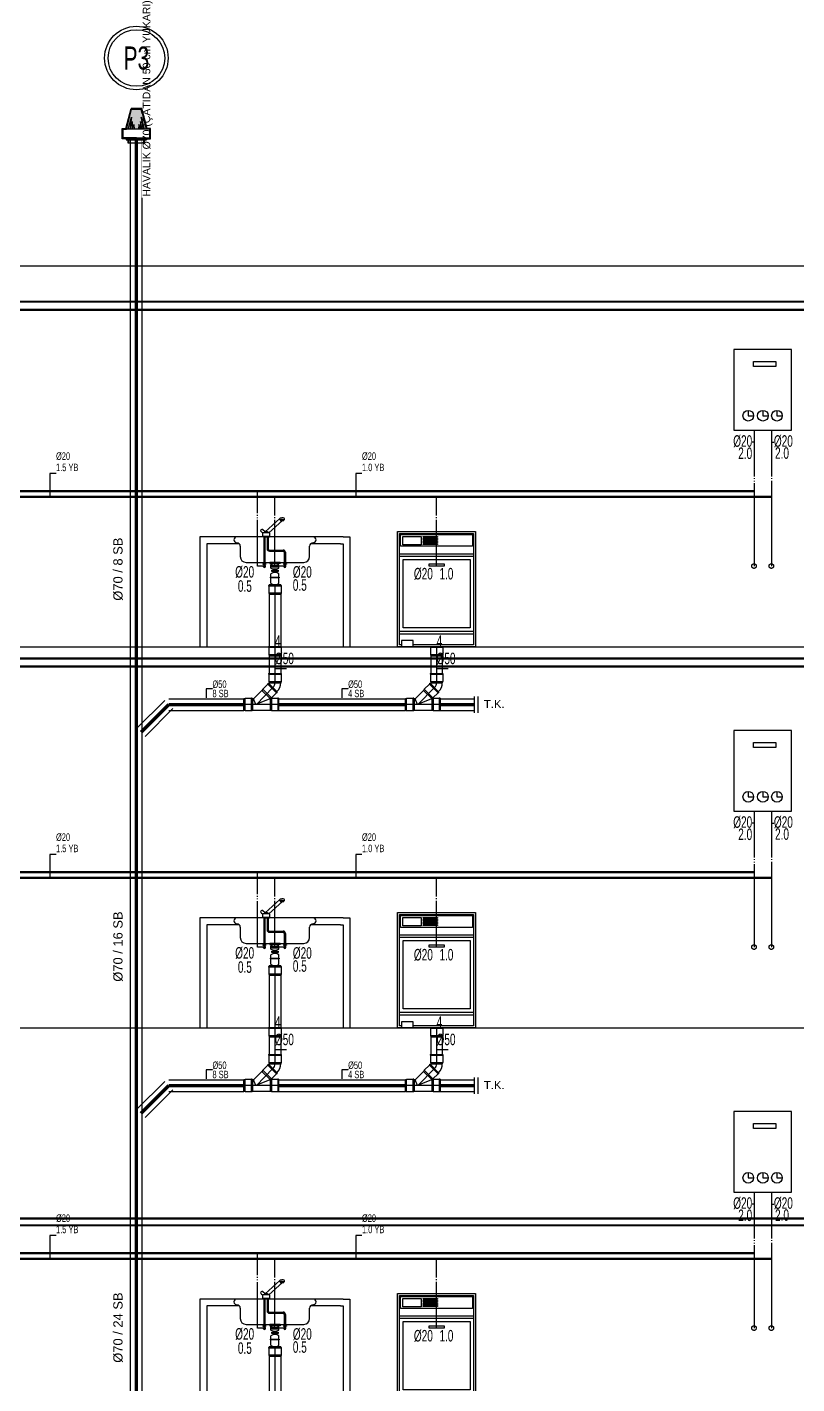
# Model space of a CAD drawing. Header units: centimetres. Extents: x -13133 to 30552, y -2 to 4552.
# Drawn here: x 17025 to 17692, y 692 to 1867 of the extents above; entities that cross this region are included whole.
import ezdxf
from ezdxf.enums import TextEntityAlignment as Align

# ---------------------------------------------------------------- set-up
doc = ezdxf.new("R2010")
doc.units = ezdxf.units.CM
for name, pattern in [('BASMA HATTI', [31, 25, -6]), ('PIS', [38, 30, -8]), ('PISSU HATTI', [26, 20, -6]), ('SICAK', [4.6, 4, -0.15, 0.075, -0.15, 0.075, -0.15]), ('SOGUK', [4.375, 4, -0.15, 0.075, -0.15])]:
    doc.linetypes.add(name, pattern=pattern)
for name, color, linetype in [('MTY-PIS-SU-BORUSU', 6, 'PIS'), ('MTY-PISSU-BORU-TAVANDAN', 6, 'PISSU HATTI'), ('MTY-PISSU-CAP', 211, 'CONTINUOUS'), ('MTY-PISSU-KOLONNO', 211, 'CONTINUOUS'), ('MTY-PVC', 43, 'CONTINUOUS'), ('MTY-SICAKSU-BORU', 1, 'BASMA HATTI'), ('MTY-SOGUKSU-BORU', 5, 'CONTINUOUS'), ('MTY-TEFRIS', 15, 'CONTINUOUS'), ('MTY-TEMIZSU-CAP', 101, 'CONTINUOUS'), ('MTY-YUK-BIRIMI', 7, 'CONTINUOUS'), ('ROTAS-PIS-SU-BORUSU', 6, 'PIS'), ('ROTAS-PISSU-CAP', 211, 'CONTINUOUS'), ('ROTAS-PISSU-KOLONNO', 211, 'CONTINUOUS'), ('ROTAS-PVC', 43, 'CONTINUOUS'), ('ROTAS-SEMA', 8, 'CONTINUOUS'), ('ROTAS-SICAKSU-BORU', 1, 'BASMA HATTI'), ('ROTAS-SOGUKSU-BORU', 5, 'CONTINUOUS'), ('ROTAS-TEFRIS', 15, 'CONTINUOUS')]:
    doc.layers.add(name, color=color, linetype=linetype)
doc.styles.add('ANOTATIVO', font='arial.ttf')
doc.styles.add('CAP', font='wturkce.SHX', dxfattribs={"width": 0.65})
doc.styles.add('MTY_CAP', font='wturkce.SHX', dxfattribs={"width": 0.65, "height": 20})
doc.styles.add('ROTAS', font='arial.ttf')
doc.linetypes.add('PİS SU', pattern='A,6,-0.4,[")",Standard,S=1,R=0,X=-0.1,Y=-0.375],-0.2', length=6.6)

# ---------------------------------------------------------------- blocks, each defined once
blk = doc.blocks.new('EVIYE1 KOLON')
at = {"layer": 'MTY-PISSU-BORU-TAVANDAN', "linetype": 'PİS SU', "ltscale": 5}
blk.add_line((0, 53.8), (0, 0), dxfattribs=at)
at = {"layer": 'MTY-PVC', "color": 43}
for p, q in [((-5.5, 53.3), (-5.5, 52.7)), ((-5, 53.3), (-5.5, 53.3)), ((-5.3, 52.7), (-5.5, 52.7)), ((5.3, 52.7), (-5.3, 52.7)), ((-5.3, 52.7), (-5.3, 46.5)), ((5, 53.8), (-5, 53.8)), ((-5, 53.8), (-5, 53.3)), ((5, 53.3), (-5, 53.3)), ((5, 53.8), (5, 53.3)), ((5.5, 53.3), (5, 53.3)), ((5.5, 52.7), (5.3, 52.7)), ((5.3, 52.7), (5.3, 46.5)), ((5.5, 53.3), (5.5, 52.7)), ((5.3, 46.5), (-5.3, 46.5)), ((-5.3, 46.5), (-5, 45.3)), ((5, 45.3), (-5, 45.3)), ((-5, 45.3), (-5, 0)), ((5.3, 46.5), (5, 45.3)), ((5, 45.3), (5, 0))]:
    blk.add_line(p, q, dxfattribs=at)
at = {"layer": 'MTY-SICAKSU-BORU', "linetype": 'SICAK', "ltscale": 10}
for p, q in [((-15, 69.9), (-15, 135)), ((-9.1, 69.9), (-15, 69.9))]:
    blk.add_line(p, q, dxfattribs=at)
at = {"layer": 'MTY-SOGUKSU-BORU', "linetype": 'SOGUK', "ltscale": 10}
for p, q in [((0, 70), (0, 130)), ((9.1, 69.9), (0, 70))]:
    blk.add_line(p, q, dxfattribs=at)
at = {"layer": 'MTY-TEFRIS', "color": 4}
for p, q in [((4.3, 111.2), (-8.4, 99.6)), ((6.6, 109.6), (-5.4, 98.7)), ((4.2, 110), (4.3, 110.8)), ((4.2, 110), (6.2, 110)), ((4.6, 110), (4.6, 109.6)), ((7.8, 110), (4.6, 110)), ((4.6, 109.6), (7.8, 109.6)), ((5.3, 111.7), (6.2, 111.7)), ((7.2, 111.7), (6.2, 111.7)), ((8.2, 110), (6.2, 110)), ((7.8, 109.6), (7.8, 110)), ((8.2, 110), (8.2, 110.8)), ((33.1, 95.2), (-33.1, 95.2)), ((-11.9, 101.4), (-12.1, 101.2)), ((-12, 99.8), (-10.5, 98.5)), ((-8.4, 99.7), (-10.5, 101.5)), ((-4.4, 98.7), (-10.5, 98.7)), ((-10.5, 95.8), (-10.5, 98.7)), ((-10.5, 95.8), (-4.4, 95.8)), ((-10, 95.8), (-10, 95.4)), ((-10, 95.4), (-4.8, 95.4)), ((-9.6, 95.4), (-9.6, 72)), ((-9.3, 98.8), (-9.4, 98.7)), ((-8.6, 95.4), (-8.6, 72)), ((-8.4, 99.6), (-7.4, 99.6)), ((-6.5, 99.6), (-7.4, 99.6)), ((-6.8, 95.4), (-6.8, 84.9)), ((-5.8, 95.4), (-5.8, 84.9)), ((-4.8, 95.4), (-4.8, 95.8)), ((-4.4, 95.8), (-4.4, 98.7)), ((-33.1, 90.2), (-33, 90.2)), ((-30, 87.2), (-30, 78.2)), ((-4.8, 83.9), (7.1, 83.9)), ((-4.8, 82.9), (7.1, 82.9)), ((30, 78.2), (30, 87.2)), ((33.1, 90.2), (33, 90.2)), ((-25, 73.2), (25, 73.2)), ((-10.4, 72), (-10.4, 71.6)), ((-9.1, 72), (-10.4, 72)), ((-10.4, 71.6), (-9.1, 71.6)), ((-9.6, 71.6), (-9.6, 69.9)), ((-9.1, 72), (-7.9, 72)), ((-7.9, 71.6), (-9.1, 71.6)), ((-8.6, 71.6), (-8.6, 69.9)), ((-7.9, 72), (-7.9, 71.6)), ((4.5, 73.2), (-4.5, 73.2)), ((-4.5, 73.2), (-4.5, 72.1)), ((-4.5, 72.1), (0, 72.1)), ((-3.5, 68.2), (-3.5, 71.2)), ((-1, 72.1), (-1, 71.8)), ((4.5, 72.1), (0, 72.1)), ((1, 72.1), (1, 71.8)), ((3.5, 68.2), (3.5, 71.2)), ((4.5, 73.2), (4.5, 72.1)), ((7.4, 72), (7.4, 71.6)), ((8.6, 72), (7.4, 72)), ((7.4, 71.6), (8.6, 71.6)), ((8.1, 81.9), (8.1, 72)), ((8.1, 71.6), (8.1, 69.9)), ((8.6, 72), (9.9, 72)), ((9.9, 71.6), (8.6, 71.6)), ((9.1, 81.9), (9.1, 72)), ((9.1, 71.6), (9.1, 69.9)), ((9.9, 72), (9.9, 71.6)), ((-9.6, 69.9), (-8.6, 69.9)), ((-3.9, 59.8), (-3.9, 60.4)), ((-3.9, 60.4), (3.8, 60.4)), ((3.8, 59.8), (-3.9, 59.8)), ((3.5, 70.1), (-3.5, 70.1)), ((3.5, 69.1), (-3.5, 69.1)), ((-3.5, 60.4), (-3.5, 63.2)), ((-3.5, 55.1), (-3.5, 59.8)), ((-2.7, 65.3), (-2.7, 66.5)), ((-2.7, 66.5), (2.9, 66.5)), ((2.9, 65.9), (-2.7, 65.9)), ((2.9, 65.3), (-2.7, 65.3)), ((-1, 67.6), (-1, 66.5)), ((-1, 65.3), (-1, 64.5)), ((1, 67.6), (1, 66.5)), ((1, 65.3), (1, 64.5)), ((2.9, 66.5), (2.9, 65.3)), ((3.5, 60.4), (3.5, 63.2)), ((3.5, 55.1), (3.5, 59.8)), ((3.8, 60.4), (3.8, 59.8)), ((9.1, 69.9), (8.1, 69.9))]:
    blk.add_line(p, q, dxfattribs=at)
at = {"layer": 'MTY-TEFRIS', "color": 2}
for p, q in [((-65, 95.2), (-65, 0)), ((59.1, 95.2), (-65, 95.2)), ((59.1, 95.2), (65, 95.2)), ((65, 95.2), (65, 0)), ((-59, 89.2), (-59, 0)), ((-30.8, 89.2), (-59, 89.2)), ((56.7, 89.2), (30.8, 89.2)), ((56.7, 89.2), (59, 89.2)), ((59, 89.2), (59, 0))]:
    blk.add_line(p, q, dxfattribs=at)
at = {"layer": 'MTY-TEFRIS', "color": 4}
for centre, radius, start, end in [((5.3, 110.7), 1, 90, 174.0701), ((7.2, 110.7), 1, 5.9299, 90), ((-33.1, 92.7), 2.5, 90, 270), ((-11.4, 100.6), 1, 139.5737, 229.5737), ((-11.2, 100.8), 1, 49.5737, 139.5737), ((-8.4, 98.6), 1, 90, 174.0701), ((-6.5, 98.6), 1, 5.9299, 90), ((33.1, 92.7), 2.5, 270, 90), ((-33, 87.2), 3, 0, 90), ((-4.8, 84.9), 2, 180, 270), ((-4.8, 84.9), 1, 180, 270), ((7.1, 81.9), 2, 0, 90), ((7.1, 81.9), 1, 0, 90), ((33, 87.2), 3, 90, 180), ((-25, 78.2), 5, 180, 270), ((-9.1, 69.9), 1, 119.8858, 60.1142), ((0, 62.3), 9.53, 68.5327, 111.4673), ((8.6, 69.9), 1, 119.8858, 60.1142), ((25, 78.2), 5, 270, 0), ((-9.1, 70), 0.506, 189.0453, 350.9547), ((0, 77), 9.53, 248.5327, 291.4673), ((0, 59.2), 5.35, 49.3706, 130.6294), ((8.6, 70), 0.506, 189.0453, 350.9547), ((0, 59.2), 5.35, 229.3706, 310.6294)]:
    blk.add_arc(centre, radius, start, end, dxfattribs=at)
at = {"layer": 'MTY-PISSU-CAP', "lineweight": -3, "ltscale": 100, "style": 'CAP', "width": 0.65}
blk.add_attdef('PSCP', text='', height=10, dxfattribs=at).set_placement((0, -10), align=Align.MIDDLE_LEFT)
at = {"layer": 'MTY-TEMIZSU-CAP', "color": 101, "style": 'CAP', "width": 0.65}
blk.add_attdef('SCCP', text='', height=10, dxfattribs=at).set_placement((-18, 65), align=Align.MIDDLE_RIGHT)
blk.add_attdef('SOCP', text='', height=10, dxfattribs=at).set_placement((15.5, 64.9), align=Align.MIDDLE_LEFT)
at = {"layer": 'MTY-YUK-BIRIMI', "color": 101, "style": 'CAP', "width": 0.65}
blk.add_attdef('SO', text='', height=10, dxfattribs=at).set_placement((15.5, 53.6), align=Align.MIDDLE_LEFT)
blk.add_attdef('SC', text='', height=10, dxfattribs=at).set_placement((-20, 52.7), align=Align.MIDDLE_RIGHT)
at = {"layer": 'MTY-YUK-BIRIMI', "color": 211, "lineweight": -3, "ltscale": 100, "style": 'CAP', "width": 0.65}
blk.add_attdef('PS', text='', height=10, dxfattribs=at).set_placement((0, 5), align=Align.MIDDLE_LEFT)
blk = doc.blocks.new('BULASIK MAKINASI1 KOLON')
at = {"layer": 'MTY-SOGUKSU-BORU', "linetype": 'SOGUK', "ltscale": 10}
blk.add_line((0, 70), (0, 130), dxfattribs=at)
at = {"layer": 'MTY-TEFRIS', "color": 4}
for p, q in [((-32, 80.7), (32, 80.7)), ((-32, 78.6), (32, 78.6)), ((-32, 13.5), (32, 13.5)), ((-32, 11.4), (32, 11.4))]:
    blk.add_line(p, q, dxfattribs=at)
for points in [[(-33.8, 100), (33.8, 100), (33.8, 0), (-33.8, 0)], [(-20.3, 5.4), (-30.5, 5.4), (-30.5, 0), (-20.3, 0)]]:
    blk.add_lwpolyline(points, close=True, dxfattribs=at)
blk.add_lwpolyline([(-30.5, 1.8), (-32, 1.8), (-32, 98.2), (32, 98.2), (32, 1.8), (-20.3, 1.8)], dxfattribs=at)
at = {"layer": 'MTY-TEFRIS', "color": 2}
for points in [[(-31.2, 97.3), (31, 97.3), (31, 87.1), (-31.2, 87.1)], [(-29.3, 95.7), (-13.4, 95.7), (-13.4, 88.3), (-29.3, 88.3)], [(-11.6, 95.7), (0.9, 95.7), (0.9, 95.3), (-11.6, 95.3)], [(-11.6, 94.4), (0.9, 94.4), (0.9, 94), (-11.6, 94)], [(-11.6, 93.1), (0.9, 93.1), (0.9, 92.7), (-11.6, 92.7)], [(-11.6, 91.8), (0.9, 91.8), (0.9, 91.4), (-11.6, 91.4)], [(-11.6, 90.5), (0.9, 90.5), (0.9, 90), (-11.6, 90)], [(-11.6, 89.2), (0.9, 89.2), (0.9, 88.7), (-11.6, 88.7)], [(-29, 75.6), (29, 75.6), (29, 16.5), (-29, 16.5)], [(-6.5, 72), (6.5, 72), (6.5, 69.9), (-6.5, 69.9)]]:
    blk.add_lwpolyline(points, close=True, dxfattribs=at)
at = {"layer": 'MTY-PISSU-CAP', "lineweight": -3, "ltscale": 100, "style": 'CAP', "width": 0.65}
blk.add_attdef('PSCP', text='', height=10, dxfattribs=at).set_placement((0, -10), align=Align.MIDDLE_LEFT)
at = {"layer": 'MTY-TEMIZSU-CAP', "color": 101, "style": 'CAP', "width": 0.65}
blk.add_attdef('SOCP', text='', height=10, dxfattribs=at).set_placement((-3.2, 63.4), align=Align.MIDDLE_RIGHT)
at = {"layer": 'MTY-YUK-BIRIMI', "color": 101, "style": 'CAP', "width": 0.65}
blk.add_attdef('SO', text='', height=10, dxfattribs=at).set_placement((2.5, 63.4), align=Align.MIDDLE_LEFT)
at = {"layer": 'MTY-YUK-BIRIMI', "color": 211, "lineweight": -3, "ltscale": 100, "style": 'CAP', "width": 0.65}
blk.add_attdef('PS', text='', height=10, dxfattribs=at).set_placement((0, 5), align=Align.MIDDLE_LEFT)
blk = doc.blocks.new('KOMBI1 KOLON')
at = {"layer": 'MTY-SICAKSU-BORU', "linetype": 'SICAK', "ltscale": 10}
for p in [(-15, 187.7), (-15, 135)]:
    blk.add_line(p, (-15, 70), dxfattribs=at)
blk.add_circle((-15, 70), 2, dxfattribs=at)
at = {"layer": 'MTY-SOGUKSU-BORU', "linetype": 'SOGUK', "ltscale": 10}
for p in [(0, 187.7), (0, 130)]:
    blk.add_line(p, (0, 70), dxfattribs=at)
blk.add_circle((0, 70), 2, dxfattribs=at)
at = {"layer": 'MTY-TEFRIS'}
for p, q in [((-20, 204.8), (-20, 200.2)), ((-20, 200.2), (-15.3, 200.2)), ((-7.3, 204.8), (-7.3, 200.2)), ((-7.3, 200.2), (-2.6, 200.2)), ((4.9, 204.8), (4.9, 200.2)), ((4.9, 200.2), (9.5, 200.2))]:
    blk.add_line(p, q, dxfattribs=at)
for points in [[(-32.4, 187.7), (17.6, 187.7), (17.6, 257.7), (-32.4, 257.7)], [(-15.5, 247.3), (3.9, 247.3), (3.9, 242.8), (-15.5, 242.8)]]:
    blk.add_lwpolyline(points, close=True, dxfattribs=at)
for centre in [(-20, 200.2), (-7.3, 200.2), (4.9, 200.2)]:
    blk.add_circle(centre, 4.62, dxfattribs=at)
at = {"layer": 'MTY-TEMIZSU-CAP', "color": 101}
for p, q in [((-15, 177.2), (-16.6, 177.2)), ((0, 177.2), (2.2, 177.2))]:
    blk.add_line(p, q, dxfattribs=at)
at = {"layer": 'MTY-TEMIZSU-CAP', "color": 101, "style": 'CAP', "width": 0.65}
blk.add_attdef('SCCP', text='', height=10, dxfattribs=at).set_placement((-16.6, 178.3), align=Align.MIDDLE_RIGHT)
blk.add_attdef('SOCP', text='', height=10, dxfattribs=at).set_placement((2.2, 178.3), align=Align.MIDDLE_LEFT)
at = {"layer": 'MTY-YUK-BIRIMI', "color": 101, "style": 'CAP', "width": 0.65}
blk.add_attdef('SC', text='', height=10, dxfattribs=at).set_placement((-16.6, 167.7), align=Align.MIDDLE_RIGHT)
blk.add_attdef('SO', text='', height=10, dxfattribs=at).set_placement((3.2, 167.9), align=Align.MIDDLE_LEFT)
blk = doc.blocks.new('MTY-TEMIZ SU CAP MB')
at = {"layer": 'MTY-TEMIZSU-CAP'}
for p, q in [((0.83, 3.1), (0, 3.1)), ((0, 3.1), (0, 0))]:
    blk.add_line(p, q, dxfattribs=at)
at = {"layer": 'MTY-TEMIZSU-CAP', "style": 'MTY_CAP', "width": 0.65}
for tag, p in [('SOCP_001', (0.83, 4.92)), ('SCCP_001', (0.83, 1.92))]:
    blk.add_attdef(tag, p, '', height=1, dxfattribs=at)
at = {"layer": 'MTY-YUK-BIRIMI', "color": 101, "style": 'MTY_CAP', "width": 0.65}
for tag, p in [('SO_001', (0.83, 3.42)), ('SC_001', (0.83, 0.42))]:
    blk.add_attdef(tag, p, '', height=1, dxfattribs=at)
blk = doc.blocks.new('PVC CATAL SAG')
at = {"layer": 'MTY-PIS-SU-BORUSU', "linetype": 'PİS SU', "ltscale": 5}
for p, q in [((0, 0), (0, -23)), ((0, -23), (0, -31)), ((-1.8, -35.3), (-16.1, -49.8)), ((3, -50), (-27, -50))]:
    blk.add_line(p, q, dxfattribs=at)
blk.add_arc((-6, -31), 6, 315, 0, dxfattribs=at)
at = {"layer": 'MTY-PISSU-CAP', "lineweight": -3, "ltscale": 100}
for p, q in [((0, -15.8), (0, -25.8)), ((10, -18.9), (0, -18.9))]:
    blk.add_line(p, q, dxfattribs=at)
at = {"layer": 'MTY-PVC', "color": 43}
for p, q in [((-5.5, 0), (-5.5, -0.6)), ((5.5, 0), (-5.5, 0)), ((-5.3, -0.6), (-5.5, -0.6)), ((5.3, -0.6), (-5.3, -0.6)), ((-5.3, -0.6), (-5.3, -6.9)), ((5.3, -6.9), (-5.3, -6.9)), ((-5.3, -6.9), (-5, -8)), ((5, -8), (-5, -8)), ((-5, -8), (-5, -22.9)), ((5.3, -6.9), (5, -8)), ((5, -8), (5, -22.9)), ((5.5, -0.6), (5.3, -0.6)), ((5.3, -0.6), (5.3, -6.9)), ((5.5, 0), (5.5, -0.6)), ((-5.5, -23), (-5.5, -23.6)), ((-5.5, -23), (-5, -23)), ((-5, -23), (5, -23)), ((5, -23), (5.5, -23)), ((5.5, -23), (5.5, -23.6)), ((-6.2, -32.3), (-10.6, -36.7)), ((-5.9, -31.7), (-6.3, -32.1)), ((-5.9, -31.7), (-6.3, -32.1)), ((-6.3, -32.1), (-6.2, -32.3)), ((-6.3, -32.1), (-6.2, -32.3)), ((-6.2, -32.3), (1.3, -39.8)), ((-5.9, -31.7), (-5.6, -32)), ((-5.9, -31.7), (-5.6, -32)), ((-5.3, -31.7), (-5.6, -32)), ((-5.6, -32), (1.5, -39.1)), ((-5.5, -23.6), (-5.3, -23.6)), ((-5.3, -23.6), (5.3, -23.6)), ((-5.3, -23.6), (-5.3, -29.9)), ((-5.3, -29.9), (5.3, -29.9)), ((-5.3, -29.9), (-5, -31)), ((-5.3, -31.7), (1.8, -38.8)), ((-5, -31), (5, -31)), ((5.3, -29.9), (5, -31)), ((5.3, -23.6), (5.5, -23.6)), ((5.3, -23.6), (5.3, -29.9)), ((-25.9, -44.7), (-27, -45)), ((-27, -55), (-27, -45)), ((-25.9, -55.3), (-25.9, -44.7)), ((-20.3, -44.7), (-25.9, -44.7)), ((-19.7, -44.5), (-20.3, -44.5)), ((-20.3, -44.7), (-20.3, -44.5)), ((-20.3, -55.3), (-20.3, -44.7)), ((-19.7, -45), (-19.7, -44.5)), ((-19.7, -55), (-19.7, -45)), ((-19.3, -45), (-19.7, -45)), ((-18.5, -45), (-19.3, -45)), ((-19.3, -45), (-19.3, -55)), ((-19.3, -45), (-19.3, -55)), ((-19.3, -55), (-19.3, -45)), ((-19.3, -45), (-19.3, -55)), ((-11.2, -37.7), (-18.5, -45)), ((-16.5, -50), (-18.5, -45)), ((-4.4, -45), (-16.5, -50)), ((-10.6, -36.7), (-11.2, -37.7)), ((-11.2, -37.7), (-4.1, -44.7)), ((-10.6, -36.7), (-3.1, -44.2)), ((-4.1, -44.7), (-4.4, -45)), ((-4, -45), (-4.4, -45)), ((-3.1, -44.2), (-4.1, -44.7)), ((-2.9, -44.7), (-4, -45)), ((-4, -45), (-4, -55)), ((1.3, -39.8), (-3.1, -44.2)), ((2.4, -44.7), (-2.9, -44.7)), ((-2.9, -44.7), (-2.9, -55.3)), ((1.3, -39.8), (1.5, -39.9)), ((1.3, -39.8), (1.5, -39.9)), ((1.8, -38.8), (1.5, -39.1)), ((1.5, -39.1), (1.9, -39.5)), ((1.5, -39.1), (1.9, -39.5)), ((1.9, -39.5), (1.5, -39.9)), ((1.9, -39.5), (1.5, -39.9)), ((3, -44.5), (2.4, -44.5)), ((2.4, -44.5), (2.4, -44.7)), ((2.4, -44.7), (2.4, -55.3)), ((3, -44.5), (3, -45)), ((3, -45), (3, -55)), ((-25.9, -55.3), (-27, -55)), ((-20.3, -55.3), (-25.9, -55.3)), ((-20.3, -55.5), (-20.3, -55.3)), ((-19.7, -55.5), (-20.3, -55.5)), ((-19.7, -55.5), (-19.7, -55)), ((-19.3, -55), (-19.7, -55)), ((-4, -55), (-19.3, -55)), ((-2.9, -55.3), (-4, -55)), ((2.4, -55.3), (-2.9, -55.3)), ((2.4, -55.3), (2.4, -55.5)), ((3, -55.5), (2.4, -55.5)), ((3, -55), (3, -55.5))]:
    blk.add_line(p, q, dxfattribs=at)
for radius in [1, 11]:
    blk.add_arc((-6, -31), radius, 315, 0, dxfattribs=at)
blk = doc.blocks.new('MTY-PIS SU CAP SB')
at = {"layer": 'MTY-PISSU-CAP'}
for p, q in [((0.83, 1.17), (0, 1.17)), ((0, 1.17), (0, 0))]:
    blk.add_line(p, q, dxfattribs=at)
at = {"layer": 'MTY-PISSU-CAP', "style": 'MTY_CAP', "width": 0.65}
blk.add_attdef('PSCP_001', (0.83, 1.29), '', height=1, dxfattribs=at)
at = {"layer": 'MTY-YUK-BIRIMI', "color": 211, "style": 'MTY_CAP', "width": 0.65}
blk.add_attdef('PS_001', (0.83, 0.07), '', height=1, dxfattribs=at)
blk = doc.blocks.new('MTY-KOLON HAVALIK SAPKASI')
at = {"layer": 'MTY-PVC'}
h = blk.add_hatch(color=43, dxfattribs=at)
h.paths.add_polyline_path([(0, 15.94), (-2.56, 15.94), (-5.44, 5.17), (-4.4, 5.17), (-2.66, 11.76), (-3.57, 5.17), (-2.96, 5.17), (-2.21, 9.35), (-2.13, 5.2), (-1.3, 7.69), (-1.15, 5.17), (0, 5.17)])
h.paths.add_polyline_path([(2.56, 15.94), (0, 15.94), (0, 5.17), (1.15, 5.17), (1.3, 7.69), (2.13, 5.2), (2.21, 9.35), (2.96, 5.17), (3.57, 5.17), (2.66, 11.76), (4.4, 5.17), (5.44, 5.17)])
at = {"layer": 'MTY-PISSU-BORU-TAVANDAN', "linetype": 'PİS SU', "ltscale": 5}
for p, q in [((-5.76, 5.64), (-2.88, 16.41)), ((2.88, 16.41), (-2.88, 16.41)), ((5.76, 5.64), (2.88, 16.41)), ((-7.69, 5.64), (-5.76, 5.64)), ((-7.69, 0), (-7.69, 5.64)), ((-4.5, 0), (-7.69, 0)), ((-4.5, -2.26), (-4.5, 0)), ((4.5, -2.26), (4.5, 0)), ((4.5, 0), (7.69, 0)), ((7.69, 5.64), (5.76, 5.64)), ((7.69, 0), (7.69, 5.64)), ((4.5, -2.26), (-4.5, -2.26))]:
    blk.add_line(p, q, dxfattribs=at)
at = {"layer": 'MTY-PVC', "color": 43}
for p, q in [((-5.76, 5.64), (-2.88, 16.41)), ((-5.44, 5.17), (-2.56, 15.94)), ((2.88, 16.41), (-2.88, 16.41)), ((2.56, 15.94), (-2.56, 15.94)), ((5.44, 5.17), (2.56, 15.94)), ((5.76, 5.64), (2.88, 16.41)), ((-4.4, 5.17), (-2.66, 11.76)), ((-2.66, 11.76), (-3.57, 5.17)), ((-2.96, 5.17), (-2.21, 9.35)), ((-2.21, 9.35), (-2.13, 5.17)), ((-2.14, 5.17), (-1.3, 7.69)), ((-1.3, 7.69), (-1.15, 5.17)), ((1.3, 7.69), (1.15, 5.17)), ((2.14, 5.17), (1.3, 7.69)), ((2.21, 9.35), (2.13, 5.17)), ((2.96, 5.17), (2.21, 9.35)), ((4.4, 5.17), (2.66, 11.76)), ((2.66, 11.76), (3.57, 5.17)), ((-7.69, 5.64), (-5.76, 5.64)), ((-7.69, 0), (-7.69, 5.64)), ((-5.44, 0), (-7.69, 0)), ((-7.22, 0.47), (-7.22, 5.17)), ((-7.22, 5.17), (-5.44, 5.17)), ((0, 0.47), (-7.22, 0.47)), ((-5.5, 0), (-5.5, -0.6)), ((-5.5, 0), (-5, 0)), ((5.44, 5.17), (-5.44, 5.17)), ((5.44, 0), (-5.44, 0)), ((-5, 0), (5, 0)), ((-4.5, -2.26), (-4.5, 0)), ((-4.03, -2.26), (-4.03, 0)), ((0, 0.47), (7.22, 0.47)), ((4.03, -2.26), (4.03, 0)), ((4.5, -2.26), (4.5, 0)), ((5, 0), (5.5, 0)), ((7.22, 5.17), (5.44, 5.17)), ((5.44, 0), (7.69, 0)), ((5.5, 0), (5.5, -0.6)), ((7.69, 5.64), (5.76, 5.64)), ((7.22, 0.47), (7.22, 5.17)), ((7.69, 0), (7.69, 5.64)), ((-5.5, -0.6), (-5.3, -0.6)), ((-5.3, -0.6), (5.3, -0.6)), ((4.5, -2.26), (-4.5, -2.26)), ((5.3, -0.6), (5.5, -0.6))]:
    blk.add_line(p, q, dxfattribs=at)
blk = doc.blocks.new('MTY-PIS SU KOLON NO')
at = {"layer": 'MTY-PISSU-KOLONNO', "linetype": 'Continuous', "ltscale": 100}
blk.add_circle((0, 0), 27.5, dxfattribs=at)
at = {"layer": 'MTY-PISSU-KOLONNO', "color": 7, "linetype": 'Continuous', "ltscale": 100}
blk.add_circle((0, 0), 24.5, dxfattribs=at)
at = {"style": 'ANOTATIVO', "width": 0.65}
blk.add_attdef('K', text='', height=20, dxfattribs=at).set_placement((0, 0), align=Align.MIDDLE_CENTER)

msp = doc.modelspace()

# ---------------------------------------------------------------- linework, layer by layer
at = {"layer": 'ROTAS-PIS-SU-BORUSU', "const_width": 3}
for points in [[(17120, 539.5), (17120, 1770)], [(17148, 1280), (17124, 1256)], [(17148, 1280), (17213, 1280)], [(17243, 1280), (17353, 1280)], [(17383, 1280), (17413, 1280)], [(17148, 950), (17124, 926)], [(17148, 950), (17213, 950)], [(17243, 950), (17353, 950)], [(17383, 950), (17413, 950)]]:
    msp.add_lwpolyline(points, dxfattribs=at)
at = {"layer": 'ROTAS-PVC'}
for p, q in [((17115, 539.5), (17115, 1770)), ((17125, 539.5), (17125, 1770)), ((17144.5, 1283.5), (17120.5, 1259.5)), ((17148, 1285), (17213, 1285)), ((17243, 1285), (17353, 1285)), ((17383, 1285), (17413, 1285)), ((17413, 1273), (17413, 1287)), ((17416, 1273), (17416, 1287)), ((17151.5, 1276.5), (17127.5, 1252.5)), ((17148, 1275), (17213, 1275)), ((17243, 1275), (17353, 1275)), ((17383, 1275), (17413, 1275)), ((17144.5, 953.5), (17120.5, 929.5)), ((17148, 955), (17213, 955)), ((17243, 955), (17353, 955)), ((17383, 955), (17413, 955)), ((17413, 943), (17413, 957)), ((17416, 943), (17416, 957)), ((17151.5, 946.5), (17127.5, 922.5)), ((17148, 945), (17213, 945)), ((17243, 945), (17353, 945)), ((17383, 945), (17413, 945))]:
    msp.add_line(p, q, dxfattribs=at)
at = {"layer": 'ROTAS-SEMA'}
for points in [[(15140, 1660), (22960, 1660)], [(15140, 1330), (22960, 1330)], [(15140, 1000), (22960, 1000)]]:
    msp.add_lwpolyline(points, dxfattribs=at)
at = {"layer": 'ROTAS-SICAKSU-BORU', "const_width": 2}
for points in [[(17655, 1465), (15885, 1465)], [(17655, 1135), (15885, 1135)], [(17655, 805), (15885, 805)]]:
    msp.add_lwpolyline(points, dxfattribs=at)
at = {"layer": 'ROTAS-SOGUKSU-BORU', "const_width": 2}
for points in [[(15360, 775), (15360, 1622), (18046, 1622), (18046, 1460), (18120, 1460)], [(15400, 775), (15400, 1629), (20572, 1629), (20572, 1460), (20640, 1460)], [(15600, 1460), (17670, 1460)], [(15520, 775), (15520, 1320), (20590, 1320), (20590, 1130), (20640, 1130)], [(15480, 775), (15480, 1313), (18064, 1313), (18064, 1130), (18120, 1130)], [(15600, 1130), (17670, 1130)], [(15640, 835), (20608, 835), (20608, 800), (20640, 800)], [(15600, 775), (15600, 829), (18082, 829), (18082, 800), (18120, 800)], [(15600, 800), (17670, 800)]]:
    msp.add_lwpolyline(points, dxfattribs=at)

# ---------------------------------------------------------------- block references
at = {"layer": 'ROTAS-TEFRIS'}
ref = msp.add_blockref('KOMBI1 KOLON', (17670, 1330), dxfattribs=at)
ref.add_attrib('SO', '2.0', dxfattribs={"color": 101, "height": 10, "style": 'CAP', "width": 0.65}).set_placement((17673.2, 1497.9), align=Align.MIDDLE_LEFT)
ref.add_attrib('SOCP', 'Ø20', dxfattribs={"color": 101, "height": 10, "style": 'CAP', "width": 0.65}).set_placement((17672.2, 1508.3), align=Align.MIDDLE_LEFT)
ref.add_attrib('SC', '2.0', dxfattribs={"color": 101, "height": 10, "style": 'CAP', "width": 0.65}).set_placement((17653.4, 1497.7), align=Align.MIDDLE_RIGHT)
ref.add_attrib('SCCP', 'Ø20', dxfattribs={"color": 101, "height": 10, "style": 'CAP', "width": 0.65}).set_placement((17653.4, 1508.3), align=Align.MIDDLE_RIGHT)
ref = msp.add_blockref('MTY-TEMIZ SU CAP MB', (17045, 1460), dxfattribs=dict(at, xscale=6.5, yscale=6.5))
ref.add_attrib('SO_001', '1.5 YB', (17050.4, 1482.2), dxfattribs={"color": 101, "height": 6.5, "style": 'MTY_CAP', "width": 0.65})
ref.add_attrib('SOCP_001', 'Ø20', (17050.4, 1492), dxfattribs={"height": 6.5, "style": 'MTY_CAP', "width": 0.65})
ref = msp.add_blockref('MTY-TEMIZ SU CAP MB', (17310, 1460), dxfattribs=dict(at, xscale=6.5, yscale=6.5))
ref.add_attrib('SO_001', '1.0 YB', (17315.4, 1482.2), dxfattribs={"color": 101, "height": 6.5, "style": 'MTY_CAP', "width": 0.65})
ref.add_attrib('SOCP_001', 'Ø20', (17315.4, 1492), dxfattribs={"height": 6.5, "style": 'MTY_CAP', "width": 0.65})
ref = msp.add_blockref('EVIYE1 KOLON', (17240, 1330), dxfattribs=at)
ref.add_attrib('SO', '0.5', dxfattribs={"color": 101, "height": 10, "style": 'CAP', "width": 0.65}).set_placement((17255.5, 1383.6), align=Align.MIDDLE_LEFT)
ref.add_attrib('SOCP', 'Ø20', dxfattribs={"color": 101, "height": 10, "style": 'CAP', "width": 0.65}).set_placement((17255.5, 1394.9), align=Align.MIDDLE_LEFT)
ref.add_attrib('SC', '0.5', dxfattribs={"color": 101, "height": 10, "style": 'CAP', "width": 0.65}).set_placement((17220, 1382.7), align=Align.MIDDLE_RIGHT)
ref.add_attrib('SCCP', 'Ø20', dxfattribs={"color": 101, "height": 10, "style": 'CAP', "width": 0.65}).set_placement((17222, 1395), align=Align.MIDDLE_RIGHT)
ref.add_attrib('PSCP', 'Ø50', dxfattribs={"lineweight": -3, "ltscale": 100, "height": 10, "style": 'CAP', "width": 0.65}).set_placement((17240, 1320), align=Align.MIDDLE_LEFT)
ref.add_attrib('PS', '4', dxfattribs={"color": 211, "lineweight": -3, "ltscale": 100, "height": 10, "style": 'CAP', "width": 0.65}).set_placement((17240, 1335), align=Align.MIDDLE_LEFT)
ref = msp.add_blockref('BULASIK MAKINASI1 KOLON', (17380, 1330), dxfattribs=at)
ref.add_attrib('SO', '1.0', dxfattribs={"color": 101, "height": 10, "style": 'CAP', "width": 0.65}).set_placement((17382.5, 1393.4), align=Align.MIDDLE_LEFT)
ref.add_attrib('SOCP', 'Ø20', dxfattribs={"color": 101, "height": 10, "style": 'CAP', "width": 0.65}).set_placement((17376.8, 1393.4), align=Align.MIDDLE_RIGHT)
ref.add_attrib('PSCP', 'Ø50', dxfattribs={"lineweight": -3, "ltscale": 100, "height": 10, "style": 'CAP', "width": 0.65}).set_placement((17380, 1320), align=Align.MIDDLE_LEFT)
ref.add_attrib('PS', '4', dxfattribs={"color": 211, "lineweight": -3, "ltscale": 100, "height": 10, "style": 'CAP', "width": 0.65}).set_placement((17380, 1335), align=Align.MIDDLE_LEFT)
for p in [(17240, 1330), (17380, 1330), (17240, 1000), (17380, 1000)]:
    msp.add_blockref('PVC CATAL SAG', p, dxfattribs=at)
ref = msp.add_blockref('MTY-PIS SU CAP SB', (17180.5, 1286), dxfattribs=dict(at, xscale=6.5, yscale=6.5))
ref.add_attrib('PSCP_001', 'Ø50', (17185.9, 1294.4), dxfattribs={"height": 6.5, "style": 'MTY_CAP', "width": 0.65})
ref.add_attrib('PS_001', '8 SB', (17185.9, 1286.4), dxfattribs={"color": 211, "height": 6.5, "style": 'MTY_CAP', "width": 0.65})
ref = msp.add_blockref('MTY-PIS SU CAP SB', (17298, 1286), dxfattribs=dict(at, xscale=6.5, yscale=6.5))
ref.add_attrib('PSCP_001', 'Ø50', (17303.4, 1294.4), dxfattribs={"height": 6.5, "style": 'MTY_CAP', "width": 0.65})
ref.add_attrib('PS_001', '4 SB', (17303.4, 1286.4), dxfattribs={"color": 211, "height": 6.5, "style": 'MTY_CAP', "width": 0.65})
ref = msp.add_blockref('KOMBI1 KOLON', (17670, 1000), dxfattribs=at)
ref.add_attrib('SO', '2.0', dxfattribs={"color": 101, "height": 10, "style": 'CAP', "width": 0.65}).set_placement((17673.2, 1167.9), align=Align.MIDDLE_LEFT)
ref.add_attrib('SOCP', 'Ø20', dxfattribs={"color": 101, "height": 10, "style": 'CAP', "width": 0.65}).set_placement((17672.2, 1178.3), align=Align.MIDDLE_LEFT)
ref.add_attrib('SC', '2.0', dxfattribs={"color": 101, "height": 10, "style": 'CAP', "width": 0.65}).set_placement((17653.4, 1167.7), align=Align.MIDDLE_RIGHT)
ref.add_attrib('SCCP', 'Ø20', dxfattribs={"color": 101, "height": 10, "style": 'CAP', "width": 0.65}).set_placement((17653.4, 1178.3), align=Align.MIDDLE_RIGHT)
ref = msp.add_blockref('MTY-TEMIZ SU CAP MB', (17045, 1130), dxfattribs=dict(at, xscale=6.5, yscale=6.5))
ref.add_attrib('SO_001', '1.5 YB', (17050.4, 1152.2), dxfattribs={"color": 101, "height": 6.5, "style": 'MTY_CAP', "width": 0.65})
ref.add_attrib('SOCP_001', 'Ø20', (17050.4, 1162), dxfattribs={"height": 6.5, "style": 'MTY_CAP', "width": 0.65})
ref = msp.add_blockref('MTY-TEMIZ SU CAP MB', (17310, 1130), dxfattribs=dict(at, xscale=6.5, yscale=6.5))
ref.add_attrib('SO_001', '1.0 YB', (17315.4, 1152.2), dxfattribs={"color": 101, "height": 6.5, "style": 'MTY_CAP', "width": 0.65})
ref.add_attrib('SOCP_001', 'Ø20', (17315.4, 1162), dxfattribs={"height": 6.5, "style": 'MTY_CAP', "width": 0.65})
ref = msp.add_blockref('EVIYE1 KOLON', (17240, 1000), dxfattribs=at)
ref.add_attrib('SO', '0.5', dxfattribs={"color": 101, "height": 10, "style": 'CAP', "width": 0.65}).set_placement((17255.5, 1053.6), align=Align.MIDDLE_LEFT)
ref.add_attrib('SOCP', 'Ø20', dxfattribs={"color": 101, "height": 10, "style": 'CAP', "width": 0.65}).set_placement((17255.5, 1064.9), align=Align.MIDDLE_LEFT)
ref.add_attrib('SC', '0.5', dxfattribs={"color": 101, "height": 10, "style": 'CAP', "width": 0.65}).set_placement((17220, 1052.7), align=Align.MIDDLE_RIGHT)
ref.add_attrib('SCCP', 'Ø20', dxfattribs={"color": 101, "height": 10, "style": 'CAP', "width": 0.65}).set_placement((17222, 1065), align=Align.MIDDLE_RIGHT)
ref.add_attrib('PSCP', 'Ø50', dxfattribs={"lineweight": -3, "ltscale": 100, "height": 10, "style": 'CAP', "width": 0.65}).set_placement((17240, 990), align=Align.MIDDLE_LEFT)
ref.add_attrib('PS', '4', dxfattribs={"color": 211, "lineweight": -3, "ltscale": 100, "height": 10, "style": 'CAP', "width": 0.65}).set_placement((17240, 1005), align=Align.MIDDLE_LEFT)
ref = msp.add_blockref('BULASIK MAKINASI1 KOLON', (17380, 1000), dxfattribs=at)
ref.add_attrib('SO', '1.0', dxfattribs={"color": 101, "height": 10, "style": 'CAP', "width": 0.65}).set_placement((17382.5, 1063.4), align=Align.MIDDLE_LEFT)
ref.add_attrib('SOCP', 'Ø20', dxfattribs={"color": 101, "height": 10, "style": 'CAP', "width": 0.65}).set_placement((17376.8, 1063.4), align=Align.MIDDLE_RIGHT)
ref.add_attrib('PSCP', 'Ø50', dxfattribs={"lineweight": -3, "ltscale": 100, "height": 10, "style": 'CAP', "width": 0.65}).set_placement((17380, 990), align=Align.MIDDLE_LEFT)
ref.add_attrib('PS', '4', dxfattribs={"color": 211, "lineweight": -3, "ltscale": 100, "height": 10, "style": 'CAP', "width": 0.65}).set_placement((17380, 1005), align=Align.MIDDLE_LEFT)
ref = msp.add_blockref('MTY-PIS SU CAP SB', (17180.5, 956), dxfattribs=dict(at, xscale=6.5, yscale=6.5))
ref.add_attrib('PSCP_001', 'Ø50', (17185.9, 964.4), dxfattribs={"height": 6.5, "style": 'MTY_CAP', "width": 0.65})
ref.add_attrib('PS_001', '8 SB', (17185.9, 956.4), dxfattribs={"color": 211, "height": 6.5, "style": 'MTY_CAP', "width": 0.65})
ref = msp.add_blockref('MTY-PIS SU CAP SB', (17298, 956), dxfattribs=dict(at, xscale=6.5, yscale=6.5))
ref.add_attrib('PSCP_001', 'Ø50', (17303.4, 964.4), dxfattribs={"height": 6.5, "style": 'MTY_CAP', "width": 0.65})
ref.add_attrib('PS_001', '4 SB', (17303.4, 956.4), dxfattribs={"color": 211, "height": 6.5, "style": 'MTY_CAP', "width": 0.65})
ref = msp.add_blockref('KOMBI1 KOLON', (17670, 670), dxfattribs=at)
ref.add_attrib('SO', '2.0', dxfattribs={"color": 101, "height": 10, "style": 'CAP', "width": 0.65}).set_placement((17673.2, 837.9), align=Align.MIDDLE_LEFT)
ref.add_attrib('SOCP', 'Ø20', dxfattribs={"color": 101, "height": 10, "style": 'CAP', "width": 0.65}).set_placement((17672.2, 848.3), align=Align.MIDDLE_LEFT)
ref.add_attrib('SC', '2.0', dxfattribs={"color": 101, "height": 10, "style": 'CAP', "width": 0.65}).set_placement((17653.4, 837.7), align=Align.MIDDLE_RIGHT)
ref.add_attrib('SCCP', 'Ø20', dxfattribs={"color": 101, "height": 10, "style": 'CAP', "width": 0.65}).set_placement((17653.4, 848.3), align=Align.MIDDLE_RIGHT)
ref = msp.add_blockref('MTY-TEMIZ SU CAP MB', (17045, 800), dxfattribs=dict(at, xscale=6.5, yscale=6.5))
ref.add_attrib('SO_001', '1.5 YB', (17050.4, 822.2), dxfattribs={"color": 101, "height": 6.5, "style": 'MTY_CAP', "width": 0.65})
ref.add_attrib('SOCP_001', 'Ø20', (17050.4, 832), dxfattribs={"height": 6.5, "style": 'MTY_CAP', "width": 0.65})
ref = msp.add_blockref('MTY-TEMIZ SU CAP MB', (17310, 800), dxfattribs=dict(at, xscale=6.5, yscale=6.5))
ref.add_attrib('SO_001', '1.0 YB', (17315.4, 822.2), dxfattribs={"color": 101, "height": 6.5, "style": 'MTY_CAP', "width": 0.65})
ref.add_attrib('SOCP_001', 'Ø20', (17315.4, 832), dxfattribs={"height": 6.5, "style": 'MTY_CAP', "width": 0.65})
ref = msp.add_blockref('EVIYE1 KOLON', (17240, 670), dxfattribs=at)
ref.add_attrib('SO', '0.5', dxfattribs={"color": 101, "height": 10, "style": 'CAP', "width": 0.65}).set_placement((17255.5, 723.6), align=Align.MIDDLE_LEFT)
ref.add_attrib('SOCP', 'Ø20', dxfattribs={"color": 101, "height": 10, "style": 'CAP', "width": 0.65}).set_placement((17255.5, 734.9), align=Align.MIDDLE_LEFT)
ref.add_attrib('SC', '0.5', dxfattribs={"color": 101, "height": 10, "style": 'CAP', "width": 0.65}).set_placement((17220, 722.7), align=Align.MIDDLE_RIGHT)
ref.add_attrib('SCCP', 'Ø20', dxfattribs={"color": 101, "height": 10, "style": 'CAP', "width": 0.65}).set_placement((17222, 735), align=Align.MIDDLE_RIGHT)
ref.add_attrib('PSCP', 'Ø50', dxfattribs={"lineweight": -3, "ltscale": 100, "height": 10, "style": 'CAP', "width": 0.65}).set_placement((17240, 660), align=Align.MIDDLE_LEFT)
ref.add_attrib('PS', '4', dxfattribs={"color": 211, "lineweight": -3, "ltscale": 100, "height": 10, "style": 'CAP', "width": 0.65}).set_placement((17240, 675), align=Align.MIDDLE_LEFT)
ref = msp.add_blockref('BULASIK MAKINASI1 KOLON', (17380, 670), dxfattribs=at)
ref.add_attrib('SO', '1.0', dxfattribs={"color": 101, "height": 10, "style": 'CAP', "width": 0.65}).set_placement((17382.5, 733.4), align=Align.MIDDLE_LEFT)
ref.add_attrib('SOCP', 'Ø20', dxfattribs={"color": 101, "height": 10, "style": 'CAP', "width": 0.65}).set_placement((17376.8, 733.4), align=Align.MIDDLE_RIGHT)
ref.add_attrib('PSCP', 'Ø50', dxfattribs={"lineweight": -3, "ltscale": 100, "height": 10, "style": 'CAP', "width": 0.65}).set_placement((17380, 660), align=Align.MIDDLE_LEFT)
ref.add_attrib('PS', '4', dxfattribs={"color": 211, "lineweight": -3, "ltscale": 100, "height": 10, "style": 'CAP', "width": 0.65}).set_placement((17380, 675), align=Align.MIDDLE_LEFT)

# ---------------------------------------------------------------- texts
at = {"layer": 'ROTAS-PISSU-CAP', "style": 'ROTAS'}
for s, p in [('Ø70 / 8 SB', (17108, 1370)), ('Ø70 / 16 SB', (17108, 1040)), ('Ø70 / 24 SB', (17108, 710))]:
    msp.add_text(s, height=8, rotation=90, dxfattribs=at).set_placement(p)
for p in [(17421, 1277), (17421, 947)]:
    msp.add_text('T.K.', height=7, dxfattribs=at).set_placement(p)

# ---------------------------------------------------------------- next in the draw order: wipeouts: each hides what was drawn before it
msp.add_wipeout([(17133, 1858), (17133, 1719), (17124.5, 1719), (17124.5, 1858)])

# ---------------------------------------------------------------- next in the draw order: block references
at = {"layer": 'ROTAS-PISSU-KOLONNO'}
ref = msp.add_blockref('MTY-PIS SU KOLON NO', (17120, 1840), dxfattribs=at)
ref.add_attrib('K', 'P3', dxfattribs={"height": 20, "style": 'ANOTATIVO', "width": 0.65}).set_placement((17120, 1840), align=Align.MIDDLE_CENTER)
at = {"layer": 'ROTAS-TEFRIS', "xscale": 1.6, "yscale": 1.6}
msp.add_blockref('MTY-KOLON HAVALIK SAPKASI', (17120, 1770), dxfattribs=at)

# ---------------------------------------------------------------- next in the draw order: texts
at = {"layer": 'ROTAS-PISSU-CAP', "style": 'ROTAS'}
msp.add_text('HAVALIK Ø70 (ÇATIDAN 50 cm YUKARI)', height=6.5, rotation=90, dxfattribs=at).set_placement((17132, 1720))

doc.saveas('drawing.dxf')
